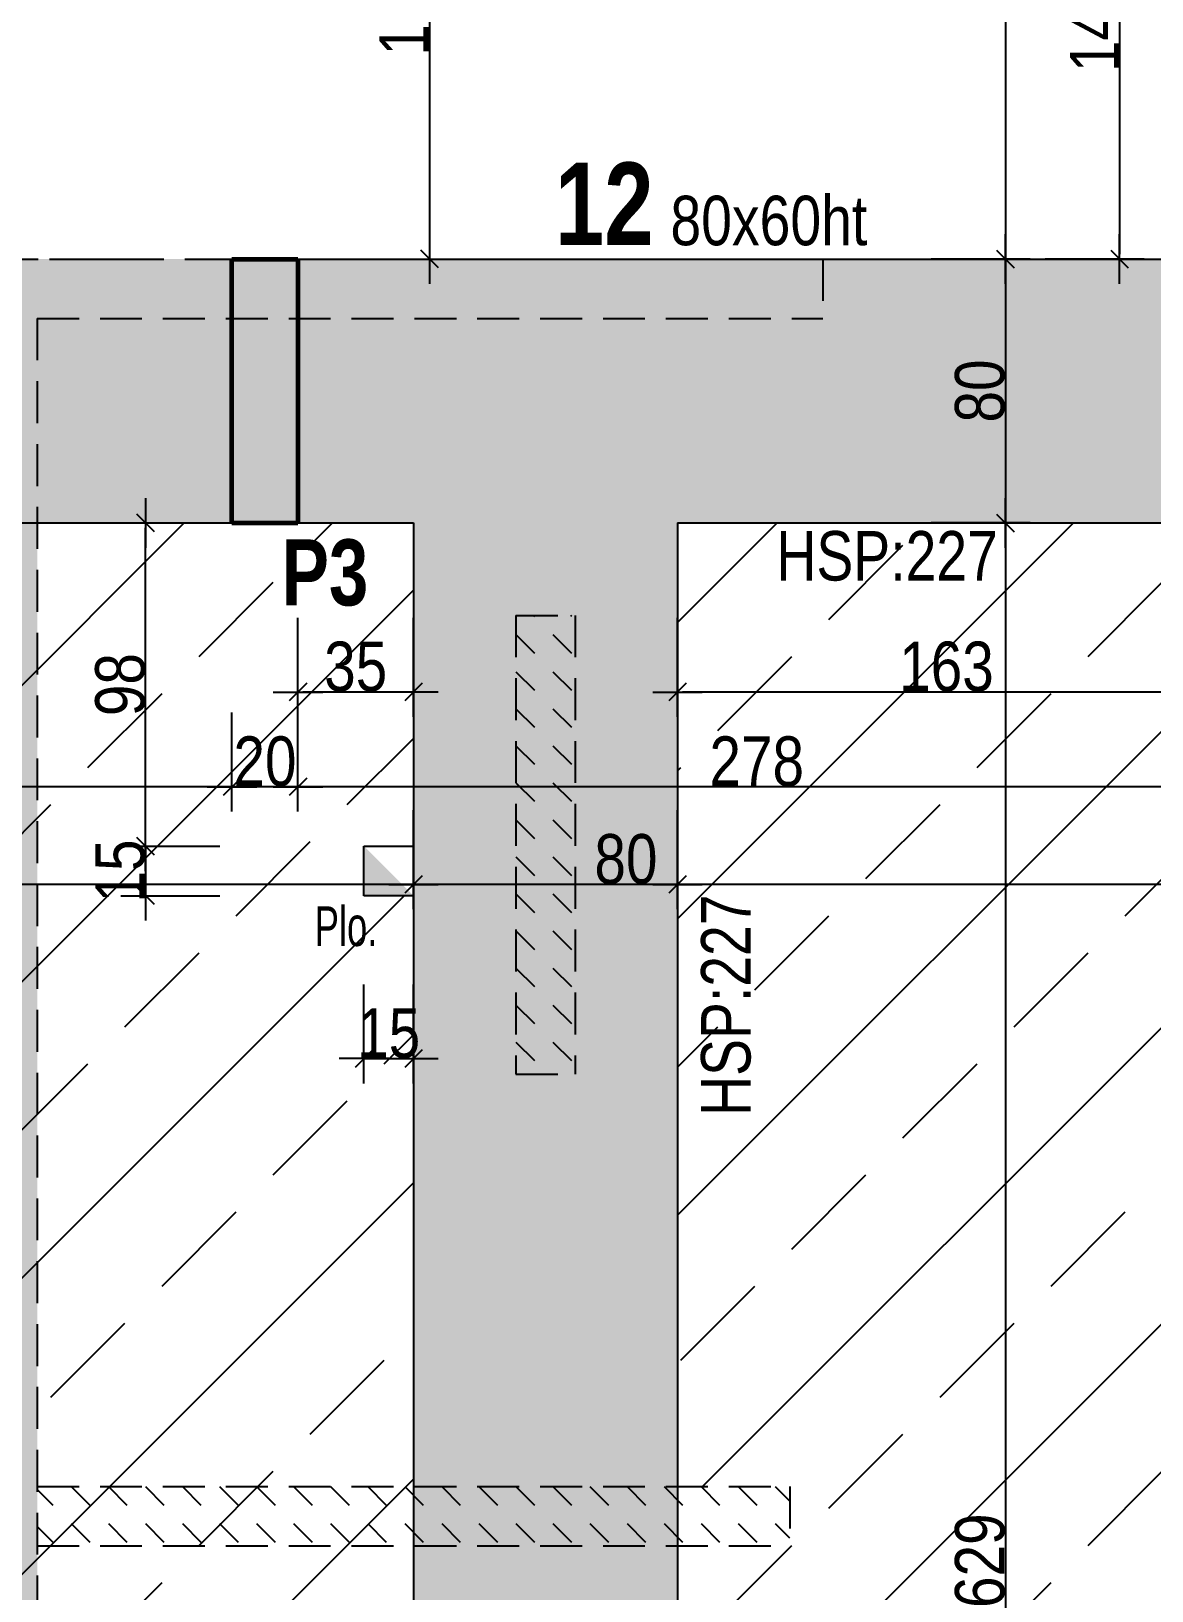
# Model space of a CAD drawing. Header units: centimetres. Extents: x 38820 to 82487, y -36363 to -12804.
# Drawn here: x 51742.8 to 52082.3, y -24687 to -24214.3 of the extents above; entities that cross this region are included whole.
import ezdxf
from ezdxf.enums import TextEntityAlignment as Align

# ---------------------------------------------------------------- set-up
doc = ezdxf.new("R2010")
doc.units = ezdxf.units.CM
doc.header["$LTSCALE"] = 0.5
doc.linetypes.add('CACHEX2', pattern=[19.05, 12.7, -6.35])
doc.linetypes.add('TIRETPT2', pattern=[12.7, 6.35, -3.175, 0, -3.175])
doc.layers.get('DEFPOINTS').update_dxf_attribs({"linetype": 'CONTINUOUS'})
for name, color, linetype in [('01_cote_gen', 4, 'CONTINUOUS'), ('01_linteaux', 2, 'CONTINUOUS'), ('01_murs_sup', 2, 'CACHEX2'), ('01_poch_BN', 9, 'CONTINUOUS'), ('01_poch_poteaux', 250, 'CONTINUOUS'), ('01_resv', 32, 'CONTINUOUS'), ('01_texte', 230, 'CONTINUOUS'), ('AA_COTES', 2, 'CONTINUOUS')]:
    doc.layers.add(name, color=color, linetype=linetype)
doc.layers.add('01_murs_coup', color=5, linetype='CONTINUOUS', lineweight=60)
doc.styles.add('Arial Narrow', font='ARIALN.TTF')
doc.styles.add('impact', font='impact.ttf')
doc.styles.add('MATTE_TXT', font='arial.ttf')
doc.styles.add('STYLE2', font='ARIALN.TTF')
doc.dimstyles.new('JB50', dxfattribs={"dimscale": 0.1, "dimtxt": 150, "dimasz": 15, "dimexe": 0.1, "dimexo": 0.1, "dimgap": 0.09, "dimtad": 1, "dimdec": 1, "dimdsep": 46, "dimtxsty": 'STYLE2', "dimblk1": 'BOND_G', "dimblk2": 'BOND_D', "dimsah": 1, "dimcen": 1.5, "dimdle": 0.01, "dimse1": 1, "dimse2": 1, "dimclrd": 4, "dimclre": 2, "dimclrt": 6, "dimazin": 2, "dimtfac": 2.333333, "dimtdec": 1, "dimtix": 1, "dimtmove": 2, "dimatfit": 3, "dimldrblk": 'BOND_G', "dimfxl": 1, "dimtolj": 1, "dimtzin": 0, "dimarcsym": 0})
pattern_1 = [(135, (-19116.01, 5490.093), (-11.22532015, 9e-16), [7.9375, -7.9375])]

# ---------------------------------------------------------------- blocks, each defined once
blk = doc.blocks.new('BOND_G')
at = {"layer": 'AA_COTES', "color": 0}
for p, q in [((0, -5), (0, 15)), ((5, 0), (-5, 0)), ((1.77, 1.77), (-1.77, -1.77))]:
    blk.add_line(p, q, dxfattribs=at)
blk = doc.blocks.new('BOND_D')
at = {"layer": 'AA_COTES', "color": 0}
for p, q in [((0, 5), (0, -15)), ((5, 0), (-5, 0)), ((-1.77, -1.77), (1.77, 1.77))]:
    blk.add_line(p, q, dxfattribs=at)
blk = doc.blocks.new('*D734')
at = {"layer": '01_cote_gen', "color": 4, "lineweight": -2, "transparency": 16777216}
blk.add_line((52100.14, -24443.32), (51825.14, -24443.32), dxfattribs=at)
at = {"layer": 'DEFPOINTS', "color": 0}
for p in [(51823.64, -24352.95), (52101.64, -24352.95), (51823.64, -24443.32)]:
    blk.add_point(p, dxfattribs=at)
at = {"layer": '01_cote_gen', "color": 4, "lineweight": -2, "transparency": 16777216, "xscale": 1.5, "yscale": 1.5, "zscale": 1.5, "rotation": 180}
blk.add_blockref('BOND_D', (51823.64, -24443.32), dxfattribs=at)
at = {"layer": '01_cote_gen', "color": 4, "lineweight": -2, "transparency": 16777216, "xscale": 1.5, "yscale": 1.5, "zscale": 1.5}
blk.add_blockref('BOND_G', (52101.64, -24443.32), dxfattribs=at)
at = {"layer": '01_cote_gen', "color": 6, "transparency": 16777216, "insert": (51962.64, -24435.65), "char_height": 15, "attachment_point": 5, "style": 'STYLE2'}
blk.add_mtext('\\A1;278', dxfattribs=at)
blk = doc.blocks.new('*D735')
at = {"layer": '01_cote_gen', "color": 4, "lineweight": -2, "transparency": 16777216}
blk.add_line((51822.14, -24443.32), (51805.14, -24443.32), dxfattribs=at)
at = {"layer": 'DEFPOINTS', "color": 0}
for p in [(51803.64, -24352.95), (51823.64, -24352.95), (51803.64, -24443.32)]:
    blk.add_point(p, dxfattribs=at)
at = {"layer": '01_cote_gen', "color": 4, "lineweight": -2, "transparency": 16777216, "xscale": 1.5, "yscale": 1.5, "zscale": 1.5, "rotation": 180}
blk.add_blockref('BOND_D', (51803.64, -24443.32), dxfattribs=at)
at = {"layer": '01_cote_gen', "color": 4, "lineweight": -2, "transparency": 16777216, "xscale": 1.5, "yscale": 1.5, "zscale": 1.5}
blk.add_blockref('BOND_G', (51823.64, -24443.32), dxfattribs=at)
at = {"layer": '01_cote_gen', "color": 6, "transparency": 16777216, "insert": (51813.64, -24435.65), "char_height": 15, "attachment_point": 5, "style": 'STYLE2'}
blk.add_mtext('\\A1;20', dxfattribs=at)
blk = doc.blocks.new('*D736')
at = {"layer": '01_cote_gen', "color": 4, "lineweight": -2, "transparency": 16777216}
blk.add_line((51802.14, -24443.32), (51527.14, -24443.32), dxfattribs=at)
at = {"layer": 'DEFPOINTS', "color": 0}
for p in [(51803.64, -24352.95), (51525.64, -24413.82), (51525.64, -24443.32)]:
    blk.add_point(p, dxfattribs=at)
at = {"layer": '01_cote_gen', "color": 4, "lineweight": -2, "transparency": 16777216, "xscale": 1.5, "yscale": 1.5, "zscale": 1.5, "rotation": 180}
blk.add_blockref('BOND_D', (51525.64, -24443.32), dxfattribs=at)
at = {"layer": '01_cote_gen', "color": 4, "lineweight": -2, "transparency": 16777216, "xscale": 1.5, "yscale": 1.5, "zscale": 1.5}
blk.add_blockref('BOND_G', (51803.64, -24443.32), dxfattribs=at)
at = {"layer": '01_cote_gen', "color": 6, "transparency": 16777216, "insert": (51664.64, -24435.65), "char_height": 15, "attachment_point": 5, "style": 'STYLE2'}
blk.add_mtext('\\A1;278', dxfattribs=at)
blk = doc.blocks.new('*D787')
at = {"layer": '01_cote_gen', "color": 4, "lineweight": -2, "transparency": 16777216}
blk.add_line((52100.14, -24414.6), (51940.13, -24414.6), dxfattribs=at)
at = {"layer": 'DEFPOINTS', "color": 0}
for p in [(51938.63, -24363.37), (52101.64, -24363.37), (51938.63, -24414.6)]:
    blk.add_point(p, dxfattribs=at)
at = {"layer": '01_cote_gen', "color": 4, "lineweight": -2, "transparency": 16777216, "xscale": 1.5, "yscale": 1.5, "zscale": 1.5, "rotation": 180}
blk.add_blockref('BOND_D', (51938.63, -24414.6), dxfattribs=at)
at = {"layer": '01_cote_gen', "color": 4, "lineweight": -2, "transparency": 16777216, "xscale": 1.5, "yscale": 1.5, "zscale": 1.5}
blk.add_blockref('BOND_G', (52101.64, -24414.6), dxfattribs=at)
at = {"layer": '01_cote_gen', "color": 6, "transparency": 16777216, "insert": (52020.13, -24406.93), "char_height": 15, "attachment_point": 5, "style": 'STYLE2'}
blk.add_mtext('\\A1;163', dxfattribs=at)
blk = doc.blocks.new('*D788')
at = {"layer": '01_cote_gen', "color": 4, "lineweight": -2, "transparency": 16777216}
blk.add_line((51857.13, -24414.6), (51825.14, -24414.6), dxfattribs=at)
at = {"layer": 'DEFPOINTS', "color": 0}
for p in [(51823.64, -24363.37), (51858.63, -24392.1), (51823.64, -24414.6)]:
    blk.add_point(p, dxfattribs=at)
at = {"layer": '01_cote_gen', "color": 4, "lineweight": -2, "transparency": 16777216, "xscale": 1.5, "yscale": 1.5, "zscale": 1.5, "rotation": 180}
blk.add_blockref('BOND_D', (51823.64, -24414.6), dxfattribs=at)
at = {"layer": '01_cote_gen', "color": 4, "lineweight": -2, "transparency": 16777216, "xscale": 1.5, "yscale": 1.5, "zscale": 1.5}
blk.add_blockref('BOND_G', (51858.63, -24414.6), dxfattribs=at)
at = {"layer": '01_cote_gen', "color": 6, "transparency": 16777216, "insert": (51841.13, -24406.93), "char_height": 15, "attachment_point": 5, "style": 'STYLE2'}
blk.add_mtext('\\A1;35', dxfattribs=at)
blk = doc.blocks.new('*D791')
at = {"layer": '01_cote_gen', "color": 4, "lineweight": -2, "transparency": 16777216}
blk.add_line((51857.13, -24472.94), (51527.14, -24472.94), dxfattribs=at)
at = {"layer": 'DEFPOINTS', "color": 0}
for p in [(51525.64, -24472.94), (51525.64, -24500.37), (51858.63, -24500.37)]:
    blk.add_point(p, dxfattribs=at)
at = {"layer": '01_cote_gen', "color": 4, "lineweight": -2, "transparency": 16777216, "xscale": 1.5, "yscale": 1.5, "zscale": 1.5, "rotation": 180}
blk.add_blockref('BOND_D', (51525.64, -24472.94), dxfattribs=at)
at = {"layer": '01_cote_gen', "color": 4, "lineweight": -2, "transparency": 16777216, "xscale": 1.5, "yscale": 1.5, "zscale": 1.5}
blk.add_blockref('BOND_G', (51858.63, -24472.94), dxfattribs=at)
at = {"layer": '01_cote_gen', "color": 6, "transparency": 16777216, "insert": (51692.13, -24465.27), "char_height": 15, "attachment_point": 5, "style": 'STYLE2'}
blk.add_mtext('\\A1;333', dxfattribs=at)
blk = doc.blocks.new('*D871')
at = {"layer": '01_cote_gen', "color": 4, "lineweight": -2, "transparency": 16777216}
blk.add_line((52037.97, -23727.9), (52037.97, -24281.87), dxfattribs=at)
at = {"layer": 'DEFPOINTS', "color": 0}
for p in [(52063.28, -23726.4), (52037.97, -24283.37), (52037.97, -24283.37)]:
    blk.add_point(p, dxfattribs=at)
at = {"layer": '01_cote_gen', "color": 4, "lineweight": -2, "transparency": 16777216, "xscale": 1.5, "yscale": 1.5, "zscale": 1.5}
for name, p, rotation in [('BOND_G', (52037.97, -23726.4), 90), ('BOND_D', (52037.97, -24283.37), 270)]:
    blk.add_blockref(name, p, dxfattribs=dict(at, rotation=rotation))
at = {"layer": '01_cote_gen', "color": 6, "transparency": 16777216, "insert": (52030.33, -24004.88), "char_height": 15, "attachment_point": 5, "rotation": 90, "style": 'STYLE2'}
blk.add_mtext('\\A1;557', dxfattribs=at)
blk = doc.blocks.new('*D872')
at = {"layer": '01_cote_gen', "color": 4, "lineweight": -2, "transparency": 16777216}
blk.add_line((52037.97, -24284.87), (52037.97, -24361.87), dxfattribs=at)
at = {"layer": 'DEFPOINTS', "color": 0}
for p in [(52037.97, -24283.37), (52037.97, -24363.37), (52037.97, -24363.37)]:
    blk.add_point(p, dxfattribs=at)
at = {"layer": '01_cote_gen', "color": 4, "lineweight": -2, "transparency": 16777216, "xscale": 1.5, "yscale": 1.5, "zscale": 1.5}
for name, p, rotation in [('BOND_G', (52037.97, -24283.37), 90), ('BOND_D', (52037.97, -24363.37), 270)]:
    blk.add_blockref(name, p, dxfattribs=dict(at, rotation=rotation))
at = {"layer": '01_cote_gen', "color": 6, "transparency": 16777216, "insert": (52030.3, -24323.37), "char_height": 15, "attachment_point": 5, "rotation": 90, "style": 'STYLE2'}
blk.add_mtext('\\A1;80', dxfattribs=at)
blk = doc.blocks.new('*D873')
at = {"layer": '01_cote_gen', "color": 4, "lineweight": -2, "transparency": 16777216}
blk.add_line((52037.97, -24364.87), (52037.97, -24990.87), dxfattribs=at)
at = {"layer": 'DEFPOINTS', "color": 0}
for p in [(52037.97, -24363.37), (52037.97, -24992.37), (52037.97, -24992.37)]:
    blk.add_point(p, dxfattribs=at)
at = {"layer": '01_cote_gen', "color": 4, "lineweight": -2, "transparency": 16777216, "xscale": 1.5, "yscale": 1.5, "zscale": 1.5}
for name, p, rotation in [('BOND_G', (52037.97, -24363.37), 90), ('BOND_D', (52037.97, -24992.37), 270)]:
    blk.add_blockref(name, p, dxfattribs=dict(at, rotation=rotation))
at = {"layer": '01_cote_gen', "color": 6, "transparency": 16777216, "insert": (52030.3, -24677.87), "char_height": 15, "attachment_point": 5, "rotation": 90, "style": 'STYLE2'}
blk.add_mtext('\\A1;629', dxfattribs=at)
blk = doc.blocks.new('*D874')
at = {"layer": '01_cote_gen', "color": 4, "lineweight": -2, "transparency": 16777216}
blk.add_line((51937.13, -24472.94), (51860.13, -24472.94), dxfattribs=at)
at = {"layer": 'DEFPOINTS', "color": 0}
for p in [(51858.63, -24465.44), (51938.63, -24469.01), (51858.63, -24472.94)]:
    blk.add_point(p, dxfattribs=at)
at = {"layer": '01_cote_gen', "color": 4, "lineweight": -2, "transparency": 16777216, "xscale": 1.5, "yscale": 1.5, "zscale": 1.5, "rotation": 180}
blk.add_blockref('BOND_D', (51858.63, -24472.94), dxfattribs=at)
at = {"layer": '01_cote_gen', "color": 4, "lineweight": -2, "transparency": 16777216, "xscale": 1.5, "yscale": 1.5, "zscale": 1.5}
blk.add_blockref('BOND_G', (51938.63, -24472.94), dxfattribs=at)
at = {"layer": '01_cote_gen', "color": 6, "transparency": 16777216, "insert": (51923.01, -24465.27), "char_height": 15, "attachment_point": 5, "style": 'STYLE2'}
blk.add_mtext('\\A1;80', dxfattribs=at)
blk = doc.blocks.new('*D875')
at = {"layer": '01_cote_gen', "color": 4, "lineweight": -2, "transparency": 16777216}
blk.add_line((52398.1, -24472.94), (51940.13, -24472.94), dxfattribs=at)
at = {"layer": 'DEFPOINTS', "color": 0}
for p in [(51938.63, -24472.94), (51938.63, -24488.05), (52399.6, -24488.05)]:
    blk.add_point(p, dxfattribs=at)
at = {"layer": '01_cote_gen', "color": 4, "lineweight": -2, "transparency": 16777216, "xscale": 1.5, "yscale": 1.5, "zscale": 1.5, "rotation": 180}
blk.add_blockref('BOND_D', (51938.63, -24472.94), dxfattribs=at)
at = {"layer": '01_cote_gen', "color": 4, "lineweight": -2, "transparency": 16777216, "xscale": 1.5, "yscale": 1.5, "zscale": 1.5}
blk.add_blockref('BOND_G', (52399.6, -24472.94), dxfattribs=at)
at = {"layer": '01_cote_gen', "color": 6, "transparency": 16777216, "insert": (52169.11, -24465.27), "char_height": 15, "attachment_point": 5, "style": 'STYLE2'}
blk.add_mtext('\\A1;461', dxfattribs=at)
blk = doc.blocks.new('*D1215')
at = {"layer": '01_cote_gen', "color": 4, "lineweight": -2, "transparency": 16777216}
blk.add_line((52072.55, -24142.87), (52072.55, -24281.87), dxfattribs=at)
at = {"layer": 'DEFPOINTS', "color": 0}
for p in [(52057.23, -24141.37), (52067.59, -24283.37), (52072.55, -24283.37)]:
    blk.add_point(p, dxfattribs=at)
at = {"layer": '01_cote_gen', "color": 4, "lineweight": -2, "transparency": 16777216, "xscale": 1.5, "yscale": 1.5, "zscale": 1.5}
for name, p, rotation in [('BOND_G', (52072.55, -24141.37), 90), ('BOND_D', (52072.55, -24283.37), 270)]:
    blk.add_blockref(name, p, dxfattribs=dict(at, rotation=rotation))
at = {"layer": '01_cote_gen', "color": 6, "transparency": 16777216, "insert": (52065.01, -24212.37), "char_height": 15, "attachment_point": 5, "rotation": 90, "style": 'STYLE2'}
blk.add_mtext('\\A1;142', dxfattribs=at)
blk = doc.blocks.new('*D1218')
at = {"layer": '01_cote_gen', "color": 4, "lineweight": -2, "transparency": 16777216}
blk.add_line((51863.55, -24281.87), (51863.55, -24132.92), dxfattribs=at)
at = {"layer": 'DEFPOINTS', "color": 0}
for p in [(51863.55, -24131.42), (51916.15, -24131.42), (51889.04, -24283.37)]:
    blk.add_point(p, dxfattribs=at)
at = {"layer": '01_cote_gen', "color": 4, "lineweight": -2, "transparency": 16777216, "xscale": 1.5, "yscale": 1.5, "zscale": 1.5}
for name, p, rotation in [('BOND_D', (51863.55, -24131.42), 90), ('BOND_G', (51863.55, -24283.37), 270)]:
    blk.add_blockref(name, p, dxfattribs=dict(at, rotation=rotation))
at = {"layer": '01_cote_gen', "color": 6, "transparency": 16777216, "insert": (51855.89, -24207.4), "char_height": 15, "attachment_point": 5, "rotation": 90, "style": 'STYLE2'}
blk.add_mtext('\\A1;152', dxfattribs=at)
blk = doc.blocks.new('*D1238')
at = {"layer": '01_cote_gen', "color": 4, "lineweight": -2, "transparency": 16777216}
for p, q in [((51777.47, -24459.85), (51777.47, -24458.35)), ((51777.47, -24461.35), (51777.47, -24476.35)), ((51777.47, -24477.85), (51777.47, -24479.35))]:
    blk.add_line(p, q, dxfattribs=at)
at = {"layer": 'DEFPOINTS', "color": 0}
for p in [(51843.63, -24461.35), (51777.47, -24476.35), (51843.63, -24476.35)]:
    blk.add_point(p, dxfattribs=at)
at = {"layer": '01_cote_gen', "color": 4, "lineweight": -2, "transparency": 16777216, "xscale": 1.5, "yscale": 1.5, "zscale": 1.5}
for name, p, rotation in [('BOND_G', (51777.47, -24461.35), 270), ('BOND_D', (51777.47, -24476.35), 90)]:
    blk.add_blockref(name, p, dxfattribs=dict(at, rotation=rotation))
at = {"layer": '01_cote_gen', "color": 6, "transparency": 16777216, "insert": (51769.8, -24468.85), "char_height": 15, "attachment_point": 5, "rotation": 90, "style": 'STYLE2'}
blk.add_mtext('\\A1;15', dxfattribs=at)
blk = doc.blocks.new('*D1239')
at = {"layer": '01_cote_gen', "color": 4, "lineweight": -2, "transparency": 16777216}
blk.add_line((51777.47, -24459.85), (51777.47, -24364.87), dxfattribs=at)
at = {"layer": 'DEFPOINTS', "color": 0}
for p in [(51777.47, -24363.37), (51789.97, -24363.37), (51784.97, -24461.35)]:
    blk.add_point(p, dxfattribs=at)
at = {"layer": '01_cote_gen', "color": 4, "lineweight": -2, "transparency": 16777216, "xscale": 1.5, "yscale": 1.5, "zscale": 1.5}
for name, p, rotation in [('BOND_D', (51777.47, -24363.37), 90), ('BOND_G', (51777.47, -24461.35), 270)]:
    blk.add_blockref(name, p, dxfattribs=dict(at, rotation=rotation))
at = {"layer": '01_cote_gen', "color": 6, "transparency": 16777216, "insert": (51769.8, -24412.36), "char_height": 15, "attachment_point": 5, "rotation": 90, "style": 'STYLE2'}
blk.add_mtext('\\A1;98', dxfattribs=at)
blk = doc.blocks.new('*D1240')
at = {"layer": '01_cote_gen', "color": 4, "lineweight": -2, "transparency": 16777216}
for p, q in [((51842.13, -24525.71), (51840.63, -24525.71)), ((51843.63, -24525.71), (51858.63, -24525.71)), ((51860.13, -24525.71), (51861.63, -24525.71))]:
    blk.add_line(p, q, dxfattribs=at)
at = {"layer": 'DEFPOINTS', "color": 0}
for p in [(51843.63, -24477.62), (51858.63, -24480.44), (51858.63, -24525.71)]:
    blk.add_point(p, dxfattribs=at)
at = {"layer": '01_cote_gen', "color": 4, "lineweight": -2, "transparency": 16777216, "xscale": 1.5, "yscale": 1.5, "zscale": 1.5}
blk.add_blockref('BOND_G', (51843.63, -24525.71), dxfattribs=at)
at = {"layer": '01_cote_gen', "color": 4, "lineweight": -2, "transparency": 16777216, "xscale": 1.5, "yscale": 1.5, "zscale": 1.5, "rotation": 180}
blk.add_blockref('BOND_D', (51858.63, -24525.71), dxfattribs=at)
at = {"layer": '01_cote_gen', "color": 6, "transparency": 16777216, "insert": (51851.13, -24518.04), "char_height": 15, "attachment_point": 5, "style": 'STYLE2'}
blk.add_mtext('\\A1;15', dxfattribs=at)

msp = doc.modelspace()

# ---------------------------------------------------------------- hatches: boundary and pattern name
at = {"layer": '01_murs_sup'}
h = msp.add_hatch(dxfattribs=at)
h.set_pattern_fill('DASH', color=256, scale=2.5, angle=135)
h.set_pattern_definition(pattern_1)
h.paths.add_polyline_path([(51982.631, -24283.371), (51122.63, -24283.371), (51122.63, -24301.371), (51726.627, -24301.371), (51726.627, -24996.391), (51705.631, -24996.391), (51705.631, -25012.391), (51905.631, -25012.391), (51905.631, -24996.391), (51744.627, -24996.391), (51744.627, -24301.371), (51982.631, -24301.371)])
h.paths.add_polyline_path([(52419.631, -24835.391), (52401.631, -24835.391), (52401.631, -24996.391), (52085.631, -24996.391), (52085.631, -25012.391), (52419.631, -25012.391)])
h = msp.add_hatch(dxfattribs=at)
h.set_pattern_fill('DASH', color=256, scale=2.5, angle=135)
h.set_pattern_definition(pattern_1)
h.paths.add_polyline_path([(51907.627, -24391.371), (51889.627, -24391.371), (51889.627, -24530.371), (51907.627, -24530.371)])
h.paths.add_polyline_path([(51972.627, -24655.391), (51744.627, -24655.391), (51744.627, -24673.391), (51972.627, -24673.391)])
at = {"layer": '01_poch_BN'}
h = msp.add_hatch(color=256, dxfattribs=at)
h.dxf.hatch_style = 1
h.paths.add_polyline_path([(51207.635, -24301.371), (51122.63, -24301.371), (51122.63, -24283.374), (51020.63, -24283.374), (51020.63, -24301.371), (50929.635, -24301.371), (50929.635, -24363.374), (51207.635, -24363.374)])
h.paths.add_polyline_path([(51020.63, -24283.374), (50929.635, -24283.374), (50929.635, -24301.371), (51020.63, -24301.371)])
h.paths.add_polyline_path([(51207.635, -24283.374), (51122.63, -24283.374), (51122.63, -24301.371), (51207.635, -24301.371)], flags=17)
h.paths.add_polyline_path([(51505.635, -24301.371), (51227.635, -24301.371), (51227.635, -24363.374), (51505.635, -24363.374)])
h.paths.add_polyline_path([(51505.635, -24283.374), (51227.635, -24283.374), (51227.635, -24301.371), (51505.635, -24301.371)])
h.paths.add_polyline_path([(51726.627, -24301.371), (51525.635, -24301.371), (51525.635, -24363.374), (51726.627, -24363.374)], flags=17)
h.paths.add_polyline_path([(51803.637, -24283.374), (51525.635, -24283.374), (51525.635, -24301.371), (51726.627, -24301.371), (51726.627, -24363.374), (51744.627, -24363.374), (51744.627, -24301.371), (51803.637, -24301.371)])
h.paths.add_polyline_path([(51803.637, -24301.371), (51744.627, -24301.371), (51744.627, -24363.374), (51803.637, -24363.374)])
h = msp.add_hatch(color=256, dxfattribs=at)
h.dxf.hatch_style = 1
h.paths.add_polyline_path([(51982.631, -24283.374), (51823.637, -24283.374), (51823.637, -24301.371), (51982.631, -24301.371)], flags=17)
h.paths.add_polyline_path([(52101.635, -24283.374), (52084.631, -24283.374), (52084.631, -24301.371), (52101.635, -24301.371)], flags=17)
h.paths.add_polyline_path([(52101.635, -24301.371), (52084.631, -24301.371), (52084.631, -24283.374), (51982.631, -24283.374), (51982.631, -24301.371), (51823.637, -24301.371), (51823.637, -24363.374), (51858.627, -24363.374), (51858.627, -24655.391), (51938.627, -24655.391), (51938.627, -24363.374), (52101.635, -24363.374)])
h.paths.add_polyline_path([(51907.627, -24391.371), (51889.627, -24391.371)], flags=16)
h.paths.add_polyline_path([(51938.627, -24655.391), (51858.627, -24655.391), (51858.627, -24673.391), (51938.627, -24673.391)])
h.paths.add_polyline_path([(51938.627, -24673.391), (51858.627, -24673.391), (51858.627, -24992.374), (51938.627, -24992.374)])
h = msp.add_hatch(dxfattribs=at)
h.set_pattern_fill('ANSI33', color=256, scale=10)
h.paths.add_polyline_path([(49263.631, -24414.407), (49248.631, -24414.407), (49248.77, -24399.409), (49263.631, -24399.546), (49263.631, -24414.407), (49263.631, -24992.374), (49268.631, -24992.374), (49268.631, -24854.391), (49288.631, -24854.391), (49288.631, -24992.374), (49313.631, -24992.374), (49313.631, -24363.374), (49392.64, -24363.374), (49392.64, -24301.43), (49077.635, -24301.43), (49077.637, -24637.364), (49057.635, -24637.364), (49057.635, -24363.374), (48797.634, -24363.374), (48797.634, -24992.374), (48998.682, -24992.374), (48998.682, -24992.332), (49015.457, -24992.374), (49263.631, -24992.374)])
h.paths.add_polyline_path([(49268.631, -24631.391), (49268.631, -24559.391), (49288.631, -24559.391), (49288.631, -24631.391)], flags=16)
h.paths.add_polyline_path([(49672.631, -24363.374), (49412.64, -24363.374), (49392.64, -24363.374), (49313.631, -24363.374), (49313.631, -24992.374), (49672.631, -24992.374)])
h.paths.add_polyline_path([(50020.63, -24363.374), (49710.64, -24363.374), (49710.64, -24508.344), (49725.869, -24508.344), (49725.869, -24523.344), (49710.64, -24523.344), (49710.64, -24947.324), (49710.725, -24947.324), (49710.728, -24987.324), (49710.708, -24992.374), (49720.688, -24992.374), (49720.688, -24977.374), (49735.688, -24977.374), (49735.688, -24992.374), (49990.507, -24992.374), (49990.645, -24977.375), (50005.607, -24977.374), (50005.607, -24992.374), (50020.63, -24992.374)])
h.paths.add_polyline_path([(50038.63, -24363.374), (50020.63, -24363.374), (50020.63, -24992.374), (50038.63, -24992.374)])
h.paths.add_polyline_path([(50313.62, -24363.374), (50060.634, -24363.374), (50060.634, -24992.374), (50073.64, -24992.374), (50073.641, -24992.335), (50089.59, -24992.374), (50313.62, -24992.374)])
h.paths.add_polyline_path([(50779.625, -24363.374), (50761.625, -24363.374), (50761.625, -24992.374), (50779.625, -24992.374)])
h.paths.add_polyline_path([(51318.625, -24637.368), (51227.635, -24637.368), (51207.635, -24637.368), (51207.635, -24363.374), (50929.635, -24363.374), (50909.635, -24363.374), (50779.625, -24363.374), (50779.625, -24542.358), (50794.625, -24542.358), (50794.625, -24557.358), (50779.625, -24557.358), (50779.625, -24992.374), (51052.615, -24992.374), (51052.616, -24992.334), (51068.614, -24992.374), (51318.625, -24992.374)])
h.paths.add_polyline_path([(51505.635, -24363.374), (51227.635, -24363.374), (51227.635, -24557.368), (51505.635, -24557.368)])
h.paths.add_polyline_path([(51343.619, -24413.415), (51328.619, -24413.415), (51328.619, -24398.415), (51343.619, -24398.415)], flags=16)
h.paths.add_polyline_path([(51726.627, -24363.374), (51525.635, -24363.374), (51525.635, -24637.368), (51505.635, -24637.368), (51368.625, -24637.368), (51368.625, -24992.374), (51726.627, -24992.374)])
h.paths.add_polyline_path([(51744.627, -24363.374), (51726.627, -24363.374), (51726.627, -24992.374), (51744.627, -24992.374)])
h.paths.add_polyline_path([(51858.627, -24655.391), (51744.627, -24655.391), (51744.627, -24673.391), (51858.627, -24673.391)])
h.paths.add_polyline_path([(51858.627, -24476.347), (51843.627, -24476.347), (51843.627, -24461.347), (51858.627, -24461.347), (51858.627, -24363.374), (51823.637, -24363.374), (51803.637, -24363.374), (51744.627, -24363.374), (51744.627, -24655.391), (51858.627, -24655.391)])
h.paths.add_polyline_path([(51858.627, -24673.391), (51744.627, -24673.391), (51744.627, -24992.374), (51758.628, -24992.374), (51758.628, -24992.334), (51774.627, -24992.374), (51858.627, -24992.374)])
h.paths.add_polyline_path([(52121.635, -24363.374), (52101.635, -24363.374), (51938.627, -24363.374), (51938.627, -24655.391), (51972.627, -24655.391), (51972.627, -24673.391), (51938.627, -24673.391), (51938.627, -24992.374), (52399.597, -24992.374), (52399.595, -24952.375), (52399.596, -24363.374)])
edge = h.paths.add_edge_path()
edge.add_arc((50538.073, -24697.975), 30.98, 0, 360)
h.paths.add_polyline_path([(50761.625, -24363.374), (50631.635, -24363.374), (50611.635, -24363.374), (50363.62, -24363.374), (50363.62, -24992.374), (50761.625, -24992.374)])
at = {"layer": '01_poch_poteaux'}
h = msp.add_hatch(color=256, dxfattribs=at)
h.dxf.hatch_style = 1
h.paths.add_polyline_path([(51823.637, -24283.374), (51803.637, -24283.374), (51803.637, -24363.374), (51823.637, -24363.374)])

# ---------------------------------------------------------------- linework, layer by layer
at = {"layer": '01_linteaux', "linetype": 'TIRETPT2', "ltscale": 7}
msp.add_line((51525.635, -24283.374), (51803.637, -24283.374), dxfattribs=at)
at = {"layer": '01_linteaux'}
for p, q in [((51823.637, -24283.374), (52101.635, -24283.374)), ((51525.635, -24363.374), (51803.637, -24363.374)), ((51823.637, -24363.374), (51858.627, -24363.374)), ((51858.627, -24363.374), (51858.627, -24992.374)), ((51938.627, -24363.374), (51938.627, -24992.374)), ((51938.627, -24363.374), (52101.635, -24363.374))]:
    msp.add_line(p, q, dxfattribs=at)
at = {"layer": '01_murs_coup'}
for p, q in [((51803.637, -24283.374), (51823.637, -24283.374)), ((51803.637, -24363.374), (51803.637, -24283.374)), ((51803.637, -24283.374), (51823.637, -24283.374)), ((51803.637, -24363.374), (51803.637, -24283.374)), ((51823.637, -24283.374), (51823.637, -24363.374)), ((51823.637, -24283.374), (51823.637, -24363.374)), ((51803.637, -24363.374), (51823.637, -24363.374)), ((51803.637, -24363.374), (51823.637, -24363.374))]:
    msp.add_line(p, q, dxfattribs=at)
at = {"layer": '01_murs_sup', "ltscale": 2}
for p, q in [((51122.63, -24283.371), (51982.631, -24283.371)), ((51982.631, -24283.371), (51982.631, -24301.371)), ((51744.627, -24301.371), (51744.627, -24996.407)), ((51744.627, -24301.371), (51982.631, -24301.371)), ((51889.627, -24391.371), (51889.627, -24530.371)), ((51889.627, -24391.371), (51907.627, -24391.371)), ((51907.627, -24391.371), (51907.627, -24530.371)), ((51889.627, -24530.371), (51907.627, -24530.371)), ((51744.627, -24655.391), (51972.627, -24655.391)), ((51972.627, -24655.391), (51972.627, -24673.391)), ((51744.627, -24673.391), (51972.627, -24673.391))]:
    msp.add_line(p, q, dxfattribs=at)
at = {"layer": '01_resv'}
for p, q in [((51843.627, -24476.347), (51843.627, -24461.347)), ((51843.627, -24461.347), (51858.627, -24461.347)), ((51858.627, -24461.347), (51858.627, -24476.347)), ((51858.627, -24476.347), (51843.627, -24476.347))]:
    msp.add_line(p, q, dxfattribs=at)
msp.add_solid([(51858.627, -24476.347), (51843.627, -24476.347), (51843.627, -24461.347)], dxfattribs=at)

# ---------------------------------------------------------------- texts
at = {"layer": '01_texte', "style": 'impact'}
for s, height, p in [(' 12', 25, (51912.709, -24286.633)), ('P3', 20, (51831.831, -24394.339))]:
    msp.add_text(s, height=height, dxfattribs=at).set_placement(p, align=Align.BOTTOM_CENTER)
at = {"layer": '01_texte', "style": 'MATTE_TXT', "width": 0.8}
for s, p in [('80x60ht', (51966.309, -24283.703)), ('HSP:227', (52002.155, -24385.315))]:
    msp.add_text(s, height=15, dxfattribs=at).set_placement(p, align=Align.BOTTOM_CENTER)
at = {"layer": '01_texte', "style": 'Arial Narrow', "width": 0.8}
msp.add_text('Plo.', height=12, dxfattribs=at).set_placement((51828.724, -24491.583))
at = {"layer": '01_texte', "style": 'MATTE_TXT', "width": 0.8}
msp.add_text('HSP:227', height=15, rotation=90, dxfattribs=at).set_placement((51965.265, -24509.508), align=Align.BOTTOM_CENTER)

# ---------------------------------------------------------------- dimensions: what is measured, and where the dimension line sits
at = {"layer": '01_cote_gen'}
for base, p1, p2, picture, middle in [((52037.966, -24283.374), (52063.28, -23726.396), (52037.966, -24283.374), '*D871', (52030.33, -24004.885)), ((51863.5545, -24131.4205), (51889.0409, -24283.3708), (51916.1536, -24131.4205), '*D1218', (51855.8869, -24207.3957)), ((52072.553, -24283.374), (52057.227, -24141.371), (52067.588, -24283.374), '*D1215', (52065.013, -24212.372)), ((52037.966, -24363.374), (52037.966, -24283.374), (52037.966, -24363.374), '*D872', (52030.299, -24323.374)), ((51777.469, -24363.374), (51784.969, -24461.347), (51789.968, -24363.374), '*D1239', (51769.801, -24412.36)), ((52037.966, -24992.374), (52037.966, -24363.374), (52037.966, -24992.374), '*D873', (52030.299, -24677.874)), ((51777.469, -24476.347), (51843.627, -24461.347), (51843.627, -24476.347), '*D1238', (51769.801, -24468.847))]:
    dim = msp.add_linear_dim(base=base, p1=p1, p2=p2, angle=90, dimstyle='JB50', dxfattribs=at)
    dim.commit()
    dim.dimension.update_dxf_attribs({"geometry": picture, "text_midpoint": middle})
for base, p1, p2, picture, middle in [((51525.635, -24443.316), (51803.637, -24352.946), (51525.635, -24413.816), '*D736', (51664.636, -24435.648)), ((51803.637, -24443.316), (51823.637, -24352.946), (51803.637, -24352.946), '*D735', (51813.637, -24435.648)), ((51823.637, -24443.316), (52101.635, -24352.946), (51823.637, -24352.946), '*D734', (51962.636, -24435.648)), ((51823.637, -24414.596), (51858.627, -24392.096), (51823.637, -24363.374), '*D788', (51841.132, -24406.928)), ((51938.627, -24414.596), (52101.635, -24363.374), (51938.627, -24363.374), '*D787', (52020.131, -24406.928)), ((51525.635, -24472.939), (51858.627, -24500.371), (51525.635, -24500.371), '*D791', (51692.131, -24465.272)), ((51938.627, -24472.939), (52399.597, -24488.046), (51938.627, -24488.046), '*D875', (52169.112, -24465.272)), ((51858.627, -24525.711), (51843.627, -24477.625), (51858.627, -24480.439), '*D1240', (51851.127, -24518.043))]:
    dim = msp.add_linear_dim(base=base, p1=p1, p2=p2, dimstyle='JB50', dxfattribs=at)
    dim.commit()
    dim.dimension.update_dxf_attribs({"geometry": picture, "text_midpoint": middle})
dim = msp.add_linear_dim(base=(51858.627, -24472.939), p1=(51938.627, -24469.006), p2=(51858.627, -24465.439), dimstyle='JB50', dxfattribs=at)
dim.commit()
dim.dimension.update_dxf_attribs({"geometry": '*D874', "text_midpoint": (51923.011, -24465.272), "dimtype": 160})

doc.saveas('drawing.dxf')
